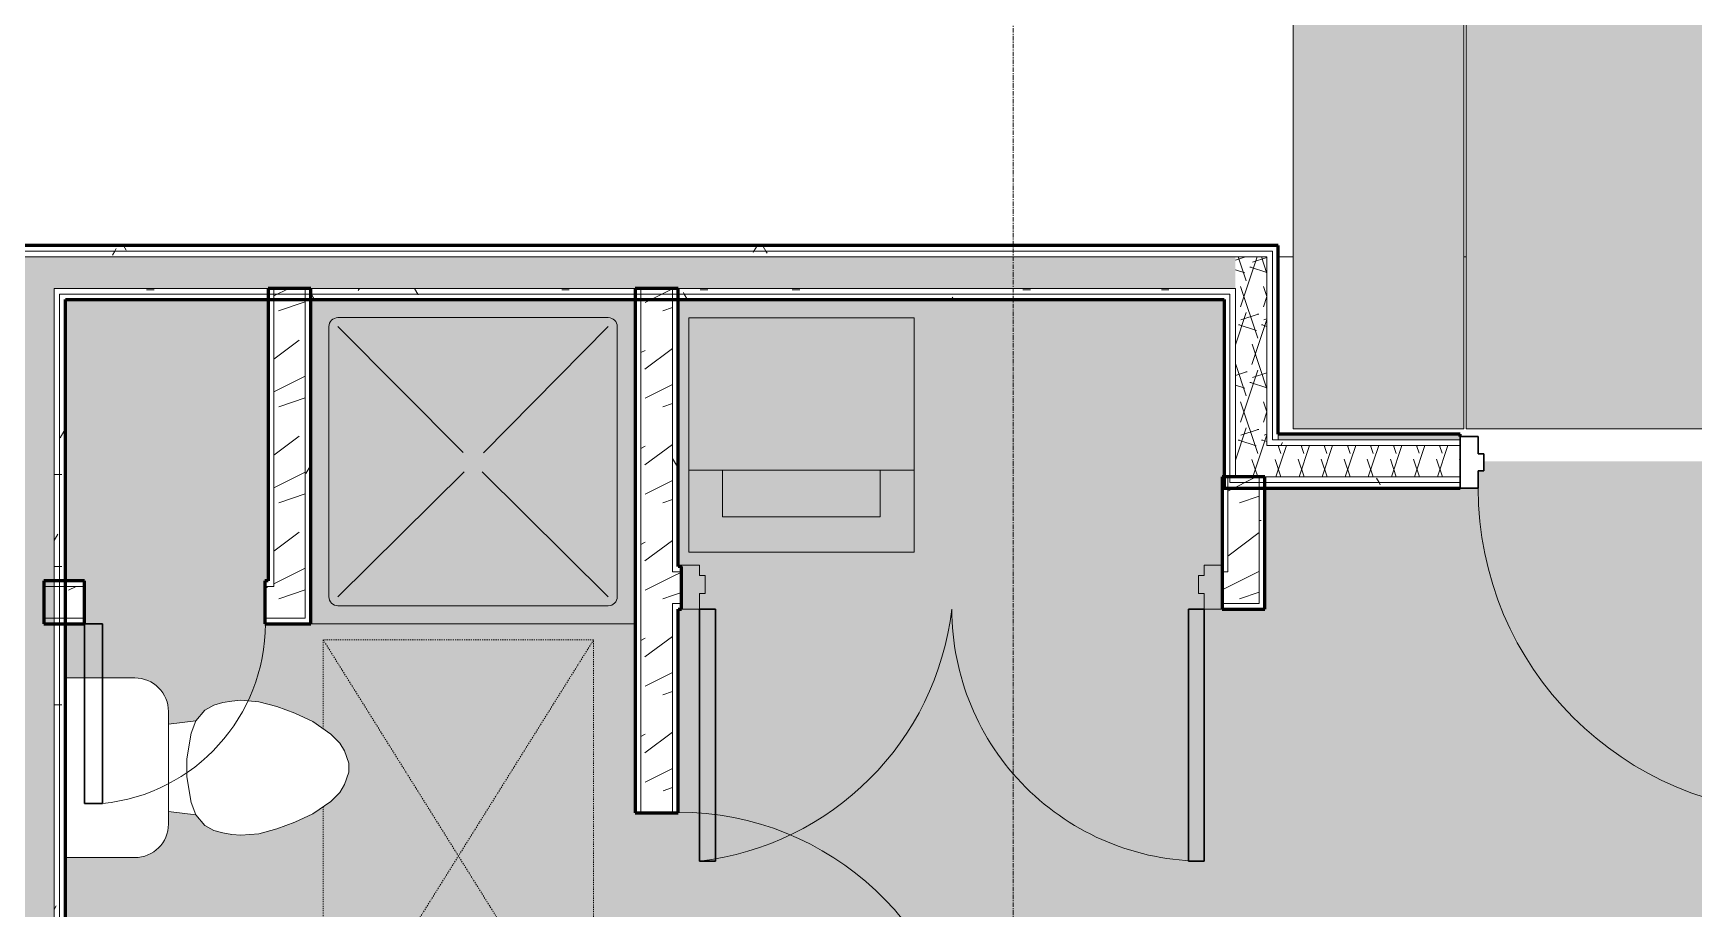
# Model space of a CAD drawing. Header units: inches. Extents: x -4105 to -1989, y 9836 to 11159.
# Drawn here: x -2936.1 to -2751.8, y 10308.5 to 10405.7 of the extents above; entities that cross this region are included whole.
import ezdxf

# ---------------------------------------------------------------- set-up
doc = ezdxf.new("R2010")
doc.units = ezdxf.units.IN
doc.header["$MEASUREMENT"] = 0
doc.linetypes.add('Dash', pattern=[0.25, 0.125, -0.125])
doc.linetypes.add('Grid Line 1_2_', pattern=[0.875, 0.5, -0.125, 0.125, -0.125])
for name, color, linetype, lineweight in [('0-1', 7, 'Continuous', 5), ('0-2', 7, 'Continuous', 9), ('A-AREA-PATT-4', 41, 'Continuous', 9), ('A-DOOR', 31, 'Continuous', 18), ('A-DOOR-1', 31, 'Continuous', 9), ('A-DOOR-2', 31, 'Continuous', 30), ('A-DOOR-FRAM', 31, 'Continuous', 30), ('A-FLOR', 192, 'Continuous', 18), ('A-FLOR-1', 250, 'Continuous', 18), ('A-FLOR-2', 192, 'Continuous', 5), ('A-GENM-HDLN', 13, 'Dash', 9), ('A-WALL', 113, 'Continuous', 18), ('A-WALL-2', 113, 'Continuous', 60), ('A-WALL-PATT-1', 111, 'Continuous', 9), ('I-WALL-1', 2, 'Continuous', 5), ('I-WALL-2', 2, 'Continuous', 60), ('P-SANR-FIXT', 6, 'Continuous', 9), ('S-GRID-1', 1, 'Grid Line 1_2_', 9)]:
    doc.layers.add(name, color=color, linetype=linetype, lineweight=lineweight)
pattern_1 = [(0, (0, -1194), (20.48, 5.12), [0.845, -14.515, 0.845, -14.515, -81.92]), (0, (0, -1194), (20.48, 5.12), [-30.72, 0.845, -29.875, 0.845, -14.515, -35.84]), (0, (0, -1194), (20.48, 5.12), [-76.8, 0.845, -9.395, 0.845, -24.755]), (120, (7.68, -1191.44), (-14.67405, 15.1762003), [0.845, -14.515, 0.845, -14.515, -81.92]), (120, (7.68, -1191.44), (-14.67405, 15.1762003), [-30.72, 0.845, -29.875, 0.845, -14.515, -35.84]), (120, (7.68, -1191.44), (-14.67405, 15.1762003), [-76.8, 0.845, -9.395, 0.845, -24.755]), (240, (10.24, -1181.2), (-5.80595, -20.2962003), [0.845, -14.515, 0.845, -14.515, -81.92]), (240, (10.24, -1181.2), (-5.80595, -20.2962003), [-30.72, 0.845, -29.875, 0.845, -14.515, -35.84]), (240, (10.24, -1181.2), (-5.80595, -20.2962003), [-76.8, 0.845, -9.395, 0.845, -24.755])]
pattern_2 = [(216.87, (4.265, -1183.338), (31.9871619, 21.32545714), [5.331, -47.981]), (206.565, (10.662, -1186.536), (-10.662476, -10.6620098), [11.921, -11.921]), (198.435, (10.662, -1191.868), (-21.32449365, -10.6625869), [6.744, -26.974])]
pattern_3 = [(161.57, (0.32, -1193.68), (-2.560496185, -0.000537386), [0, -18.214, 2.022, 0]), (18.43, (-0.32, -1193.68), (-2.560496185, 0.000537386), [0, -18.214, 2.022, 0]), (108.43, (0.32, -1193.68), (1.27922091, -6.400876726), [6.07, -14.166]), (71.57, (-0.32, -1193.68), (1.27922091, 6.400876726), [6.07, -14.166])]

# ---------------------------------------------------------------- blocks, each defined once
blk = doc.blocks.new('Single-Flush - 32_ x 84_-1372862-ENLARGED FLOOR PLAN - 2ND FLOOR PLAN - WEST')
at = {"layer": 'A-DOOR-1'}
blk.add_arc((16, 2.37), 32.07, 93.5759, 180, dxfattribs=at)
at = {"layer": 'A-DOOR-2'}
for p, q in [((14, 2.37), (14, 34.38)), ((16, 34.38), (14, 34.38)), ((16, 2.37), (16, 34.38)), ((16, 2.37), (14, 2.37))]:
    blk.add_line(p, q, dxfattribs=at)
blk = doc.blocks.new('Stacked Washer and Dryer - 26_x25_ - Private-1372850-ENLARGED FLOOR PLAN - 2ND FLOOR PLAN - WEST')
at = {"layer": 'P-SANR-FIXT'}
blk.add_hatch(color=256, dxfattribs=at).paths.add_polyline_path([(0, 12.5), (0, -12.5), (26, -12.5), (26, 12.5), (13.76, 12.5)], flags=0)
for p, q in [((0, 12.5), (26, 12.5)), ((0, 12.5), (0, -12.5)), ((16.91, -12.5), (16.91, 12.5)), ((26, 12.5), (26, -12.5)), ((22.09, 8.75), (16.91, 8.75)), ((22.09, -8.75), (22.09, 8.75)), ((16.91, -8.75), (22.09, -8.75)), ((26, -12.5), (0, -12.5))]:
    blk.add_line(p, q, dxfattribs=at)
blk = doc.blocks.new('Flush-Double-Door-Adj_swing-w_handle_2100 - 2_-4_ x 7_-0_-2083488-ENLARGED FLOOR PLAN - 2ND FLOOR PLAN - WEST')
at = {"layer": 'A-DOOR'}
for points in [[(-28, 30.375), (-28, 2.375), (-26.25, 2.375), (-26.25, 30.375)], [(26.25, 30.375), (26.25, 2.375), (28, 2.375), (28, 30.375)]]:
    blk.add_hatch(color=256, dxfattribs=at).paths.add_polyline_path(points, flags=0)
h = blk.add_hatch(color=256, dxfattribs=at)
h.paths.add_polyline_path([(-28, 2.375), (-30, 2.375), (-30, -2.5), (-28, -2.5), (-28, -1.375), (-27.375, -1.375), (-27.375, 0.625), (-28, 0.625)], flags=0)
h.paths.add_polyline_path([(30, 2.375), (28, 2.375), (28, 0.625), (27.375, 0.625), (27.375, -1.375), (28, -1.375), (28, -2.5), (30, -2.5), (30, 1.75)], flags=0)
at = {"layer": 'A-DOOR-1'}
for p, q in [((-28, 30.375), (-26.25, 30.375)), ((-28, 2.375), (-28, 30.375)), ((-26.25, 30.375), (-26.25, 2.375)), ((26.25, 30.375), (26.25, 2.375)), ((28, 30.375), (26.25, 30.375)), ((28, 2.375), (28, 30.375)), ((-28, 2.375), (-30, 2.375)), ((-30, 2.375), (-30, -2.5)), ((-26.25, 2.375), (-28, 2.375)), ((-28, 0.625), (-28, 2.375)), ((26.25, 2.375), (28, 2.375)), ((30, 2.375), (28, 2.375)), ((28, 2.375), (28, 0.625)), ((30, -2.5), (30, 2.375)), ((-27.375, 0.625), (-28, 0.625)), ((-27.375, -1.375), (-27.375, 0.625)), ((28, 0.625), (27.375, 0.625)), ((27.375, 0.625), (27.375, -1.375)), ((-28, -1.375), (-27.375, -1.375)), ((-28, -2.5), (-28, -1.375)), ((27.375, -1.375), (28, -1.375)), ((28, -1.375), (28, -2.5)), ((-30, -2.5), (-28, -2.5)), ((28, -2.5), (30, -2.5))]:
    blk.add_line(p, q, dxfattribs=at)
for centre, radius, start, end in [((-28, 2.375), 28, 360, 90), ((31.721, -1.346), 31.938, 96.69036, 173.30964)]:
    blk.add_arc(centre, radius, start, end, dxfattribs=at)
at = {"layer": 'A-DOOR-2'}
for p, q in [((-28, 30.375), (-28, 2.375)), ((-26.25, 30.375), (-28, 30.375)), ((-26.25, 2.375), (-26.25, 30.375)), ((28, 30.375), (26.25, 30.375)), ((26.25, 30.375), (26.25, 2.375)), ((28, 2.375), (28, 30.375)), ((-28, 2.375), (-26.25, 2.375)), ((26.25, 2.375), (28, 2.375))]:
    blk.add_line(p, q, dxfattribs=at)
blk = doc.blocks.new('Toilet-Domestic-3D - Toilet-Domestic-3D-V26-ENLARGED FLOOR PLAN - 2ND FLOOR PLAN - WEST')
at = {"layer": 'P-SANR-FIXT'}
for p, q in [((-9.98, 11.75), (-9.98, 19.48)), ((9.98, 19.48), (9.98, 11.75)), ((6.25, 8.02), (-6.25, 8.02)), ((-4.86, 8.02), (-5.21, 5)), ((4.86, 8.02), (5.21, 5)), ((-1, 6), (-3.84, 5.5)), ((1, 6), (-1, 6)), ((3.84, 5.5), (1, 6)), ((-6.4, 4), (-6.97, 3)), ((-5.21, 5), (-6.4, 4)), ((-3.84, 5.5), (-5.21, 5)), ((5.21, 5), (3.84, 5.5)), ((6.4, 4), (5.21, 5)), ((6.97, 3), (6.4, 4)), ((-7.24, 2), (-7.41, 1)), ((-6.97, 3), (-7.24, 2)), ((7.24, 2), (6.97, 3)), ((7.41, 1), (7.24, 2)), ((-7.41, 1), (-7.5, 0)), ((7.5, 0), (7.41, 1)), ((-7.5, 0), (-7.33, -1.99)), ((7.33, -1.99), (7.5, 0)), ((-7.33, -1.99), (-6.79, -4)), ((6.79, -4), (7.33, -1.99)), ((-6.79, -4), (-6.06, -6)), ((6.06, -6), (6.79, -4)), ((-6.06, -6), (-5.13, -8)), ((5.13, -8), (6.06, -6)), ((-5.13, -8), (-3.74, -10)), ((3.74, -10), (5.13, -8)), ((-3.74, -10), (-2.74, -11)), ((-2.74, -11), (-1.87, -11.5)), ((1.87, -11.5), (2.74, -11)), ((2.74, -11), (3.74, -10)), ((-1.87, -11.5), (-0.5, -12)), ((-0.5, -12), (0.5, -12)), ((0.5, -12), (1.87, -11.5))]:
    blk.add_line(p, q, dxfattribs=at)
for centre, start, end in [((-6.25, 11.75), 180, 270), ((6.25, 11.75), 270, 360)]:
    blk.add_arc(centre, 3.73, start, end, dxfattribs=at)
blk = doc.blocks.new('Shower Base-3D - 36_ x 36_-1585791-ENLARGED FLOOR PLAN - 2ND FLOOR PLAN - WEST')
at = {"layer": 'P-SANR-FIXT'}
for p, q in [((-18, -18), (-18, 18)), ((-16, 15), (-16, -15)), ((15, 16), (-15, 16)), ((-1.13, 0.98), (-15, 15)), ((1.01, 1.11), (15, 15)), ((16, -15), (16, 15)), ((-1.12, -1), (-15, -15)), ((0.97, -1.14), (15, -15)), ((-15, -16), (15, -16))]:
    blk.add_line(p, q, dxfattribs=at)
for centre, start, end in [((-15, 15), 90, 180), ((15, 15), 360, 90), ((-15, -15), 180, 270), ((15, -15), 270, 0)]:
    blk.add_arc(centre, 1, start, end, dxfattribs=at)
blk = doc.blocks.new('Single-Flush - CLOSET-1720159-ENLARGED FLOOR PLAN - 2ND FLOOR PLAN - WEST')
at = {"layer": 'A-DOOR-1'}
blk.add_arc((10, 2.37), 20.07, 95.7201, 180, dxfattribs=at)
at = {"layer": 'A-DOOR-2'}
for p, q in [((8, 2.37), (8, 22.34)), ((10, 22.34), (8, 22.34)), ((10, 2.37), (10, 22.34)), ((10, 2.37), (8, 2.37))]:
    blk.add_line(p, q, dxfattribs=at)
blk = doc.blocks.new('ADA Clearances - 30_x48_-V30-ENLARGED FLOOR PLAN - 2ND FLOOR PLAN - WEST')
at = {"layer": 'A-GENM-HDLN'}
for p, q in [((15, -24), (-15, 24)), ((-15, -24), (15, 24)), ((15, 24), (-15, 24)), ((-15, 24), (-15, 14.12)), ((15, -24), (15, 24)), ((-15, 5.48), (-15, -24)), ((-15, -24), (15, -24))]:
    blk.add_line(p, q, dxfattribs=at)
blk = doc.blocks.new('CTR - 1st Phase - Unit Layouts_rvt-1-ENLARGED FLOOR PLAN - 2ND FLOOR PLAN - WEST')
at = {"layer": 'A-WALL-PATT-1'}
h = blk.add_hatch(dxfattribs=at)
h.set_pattern_fill('FP_2', color=256, style=0, pattern_type=2)
h.set_pattern_definition(pattern_2)
h.paths.add_polyline_path([(-2905.89, 10340.76), (-2905.89, 10377.39), (-2909.39, 10377.39), (-2909.39, 10340.76), (-2908.84, 10340.76)], flags=0)
h = blk.add_hatch(dxfattribs=at)
h.set_pattern_fill('FP_2', color=256, style=0, pattern_type=2)
h.set_pattern_definition(pattern_2)
h.paths.add_polyline_path([(-2868.64, 10214.86), (-2865.14, 10214.86), (-2865.14, 10287.14), (-2868.64, 10287.14), (-2868.64, 10236.81)], flags=0)
h.paths.add_polyline_path([(-2868.64, 10319.14), (-2865.14, 10319.14), (-2865.14, 10377.39), (-2868.64, 10377.39), (-2868.64, 10348.1)], flags=0)
h = blk.add_hatch(dxfattribs=at)
h.set_pattern_fill('FP_1', color=256, style=0, pattern_type=2)
h.set_pattern_definition(pattern_1)
h.paths.add_polyline_path([(-2905.26, 10340.14), (-2905.28, 10376.14), (-2905.89, 10376.14), (-2905.89, 10340.14)], flags=0)
h = blk.add_hatch(dxfattribs=at)
h.set_pattern_fill('FP_1', color=256, style=0, pattern_type=2)
h.set_pattern_definition(pattern_1)
h.paths.add_polyline_path([(-2869.26, 10214.24), (-2868.64, 10214.24), (-2868.64, 10243.61), (-2869.26, 10243.61), (-2869.26, 10214.86)], flags=0)
h.paths.add_polyline_path([(-2869.26, 10247.11), (-2868.64, 10247.11), (-2868.64, 10287.14), (-2869.26, 10287.14), (-2869.26, 10247.74)], flags=0)
h.paths.add_polyline_path([(-2868.64, 10319.14), (-2868.64, 10376.14), (-2869.26, 10376.14), (-2869.26, 10319.14)], flags=0)
h = blk.add_hatch(dxfattribs=at)
h.set_pattern_fill('FP_1', color=256, style=0, pattern_type=2)
h.set_pattern_definition(pattern_1)
h.paths.add_polyline_path([(-2865.14, 10218.36), (-2864.51, 10218.36), (-2864.51, 10243.61), (-2865.14, 10243.61), (-2865.14, 10236.81)], flags=0)
h.paths.add_polyline_path([(-2865.14, 10247.11), (-2864.51, 10247.11), (-2864.51, 10272.36), (-2865.14, 10272.36), (-2865.14, 10247.74)], flags=0)
h.paths.add_polyline_path([(-2865.14, 10275.86), (-2864.51, 10275.86), (-2864.51, 10287.14), (-2865.14, 10287.14)], flags=0)
h.paths.add_polyline_path([(-2865.14, 10319.14), (-2864.51, 10319.14), (-2864.51, 10342.39), (-2865.14, 10342.39)], flags=0)
h.paths.add_polyline_path([(-2864.51, 10345.89), (-2864.51, 10376.14), (-2865.14, 10376.14), (-2865.14, 10345.89), (-2864.61, 10345.89)], flags=0)
h = blk.add_hatch(dxfattribs=at)
h.set_pattern_fill('FP_2', color=256, style=0, pattern_type=2)
h.set_pattern_definition(pattern_2)
h.paths.add_polyline_path([(-2800, 10345.89), (-2800, 10356.44), (-2803.5, 10356.44), (-2803.5, 10345.89), (-2800.04, 10345.89)], flags=0)
h = blk.add_hatch(dxfattribs=at)
h.set_pattern_fill('FP_1', color=256, style=0, pattern_type=2)
h.set_pattern_definition(pattern_1)
h.paths.add_polyline_path([(-2799.37, 10342.39), (-2799.37, 10356.44), (-2800, 10356.44), (-2800, 10342.39)], flags=0)
h = blk.add_hatch(dxfattribs=at)
h.set_pattern_fill('FP_2', color=256, style=0, pattern_type=2)
h.set_pattern_definition(pattern_2)
h.paths.add_polyline_path([(-2803.5, 10342.39), (-2800, 10342.39), (-2800, 10345.89), (-2804.12, 10345.89), (-2804.12, 10342.39)], flags=0)
h.paths.add_polyline_path([(-2864.12, 10342.39), (-2864.12, 10345.89), (-2865.14, 10345.89), (-2865.14, 10342.39), (-2864.5, 10342.39)], flags=0)
h = blk.add_hatch(dxfattribs=at)
h.set_pattern_fill('FP_1', color=256, style=0, pattern_type=2)
h.set_pattern_definition(pattern_1)
h.paths.add_polyline_path([(-2803.5, 10345.89), (-2803.5, 10346.51), (-2804.12, 10346.51), (-2804.12, 10345.89)], flags=0)
h.paths.add_polyline_path([(-2864.12, 10345.89), (-2864.12, 10346.51), (-2864.51, 10346.51), (-2864.51, 10345.89)], flags=0)
h = blk.add_hatch(dxfattribs=at)
h.set_pattern_fill('FP_2', color=256, style=0, pattern_type=2)
h.set_pattern_definition(pattern_2)
h.paths.add_polyline_path([(-2909.39, 10340.76), (-2909.39, 10344.26), (-2910.39, 10344.26), (-2910.39, 10340.76), (-2910.01, 10340.76)], flags=0)
h.paths.add_polyline_path([(-2930.39, 10340.76), (-2930.39, 10344.26), (-2932.52, 10344.26), (-2932.52, 10340.76)], flags=0)
at = {"layer": 'A-WALL'}
for p, q in [((-2909.39, 10344.26), (-2909.39, 10377.39)), ((-2905.89, 10340.76), (-2905.89, 10377.39)), ((-2868.64, 10319.14), (-2868.64, 10377.39)), ((-2865.14, 10345.89), (-2865.14, 10377.39)), ((-2803.5, 10346.51), (-2803.5, 10356.44)), ((-2800, 10346.51), (-2800, 10356.44)), ((-2864.51, 10345.89), (-2865.14, 10345.89)), ((-2864.12, 10345.89), (-2864.51, 10345.89)), ((-2803.5, 10345.89), (-2804.12, 10345.89)), ((-2803.5, 10346.51), (-2803.5, 10345.89)), ((-2800, 10346.51), (-2800, 10345.89)), ((-2800, 10345.89), (-2800, 10342.39)), ((-2930.39, 10344.26), (-2934.9, 10344.26)), ((-2910.01, 10344.26), (-2910.39, 10344.26)), ((-2909.39, 10344.26), (-2910.01, 10344.26)), ((-2865.14, 10319.14), (-2865.14, 10342.39)), ((-2864.51, 10342.39), (-2865.14, 10342.39)), ((-2864.12, 10342.39), (-2864.51, 10342.39)), ((-2800, 10342.39), (-2804.12, 10342.39)), ((-2930.39, 10340.76), (-2934.9, 10340.76)), ((-2910.01, 10340.76), (-2910.39, 10340.76)), ((-2909.39, 10340.76), (-2910.01, 10340.76)), ((-2905.89, 10340.76), (-2909.39, 10340.76))]:
    blk.add_line(p, q, dxfattribs=at)
at = {"layer": 'A-WALL-2'}
for p, q in [((-2910.01, 10377.39), (-2910.01, 10344.89)), ((-2905.26, 10377.39), (-2910.01, 10377.39)), ((-2905.26, 10340.14), (-2905.26, 10377.39)), ((-2869.26, 10377.39), (-2869.26, 10319.14)), ((-2864.51, 10377.39), (-2869.26, 10377.39)), ((-2864.51, 10346.51), (-2864.51, 10377.39)), ((-2804.12, 10356.44), (-2804.12, 10346.51)), ((-2799.37, 10356.44), (-2804.12, 10356.44)), ((-2799.37, 10346.51), (-2799.37, 10356.44)), ((-2864.12, 10346.51), (-2864.51, 10346.51)), ((-2864.12, 10341.76), (-2864.12, 10346.51)), ((-2804.12, 10346.51), (-2804.12, 10341.76)), ((-2799.37, 10342.39), (-2799.37, 10346.51)), ((-2930.39, 10344.89), (-2934.9, 10344.89)), ((-2934.9, 10344.89), (-2934.9, 10340.14)), ((-2930.39, 10340.14), (-2930.39, 10344.89)), ((-2910.01, 10344.89), (-2910.39, 10344.89)), ((-2910.39, 10344.89), (-2910.39, 10340.14)), ((-2799.37, 10341.76), (-2799.37, 10342.39)), ((-2864.51, 10319.14), (-2864.51, 10341.76)), ((-2864.51, 10341.76), (-2864.12, 10341.76)), ((-2804.12, 10341.76), (-2799.37, 10341.76)), ((-2934.9, 10340.14), (-2930.39, 10340.14)), ((-2910.39, 10340.14), (-2910.01, 10340.14)), ((-2910.01, 10340.14), (-2905.89, 10340.14)), ((-2905.89, 10340.14), (-2905.26, 10340.14)), ((-2869.26, 10319.14), (-2864.51, 10319.14))]:
    blk.add_line(p, q, dxfattribs=at)
at = {"layer": '0-2'}
for name, p, rotation in [('Shower Base-3D - 36_ x 36_-1585791-ENLARGED FLOOR PLAN - 2ND FLOOR PLAN - WEST', (-2887.26, 10358.14), 89.99999999995828), ('Stacked Washer and Dryer - 26_x25_ - Private-1372850-ENLARGED FLOOR PLAN - 2ND FLOOR PLAN - WEST', (-2850.82, 10374.1), 269.9999999999529), ('Flush-Double-Door-Adj_swing-w_handle_2100 - 2_-4_ x 7_-0_-2083488-ENLARGED FLOOR PLAN - 2ND FLOOR PLAN - WEST', (-2834.12, 10344.14), 180), ('Single-Flush - CLOSET-1720159-ENLARGED FLOOR PLAN - 2ND FLOOR PLAN - WEST', (-2920.39, 10342.51), 180), ('Toilet-Domestic-3D - Toilet-Domestic-3D-V26-ENLARGED FLOOR PLAN - 2ND FLOOR PLAN - WEST', (-2913.05, 10324.14), 89.99999999995968), ('Single-Flush - 32_ x 84_-1372862-ENLARGED FLOOR PLAN - 2ND FLOOR PLAN - WEST', (-2866.89, 10303.14), 269.9999999999873)]:
    blk.add_blockref(name, p, dxfattribs=dict(at, rotation=rotation))
blk.add_blockref('ADA Clearances - 30_x48_-V30-ENLARGED FLOOR PLAN - 2ND FLOOR PLAN - WEST', (-2888.89, 10314.34), dxfattribs=at)
blk = doc.blocks.new('CTR - 1st Phase - Shell_rvt-1-ENLARGED FLOOR PLAN - 2ND FLOOR PLAN - WEST')
at = {"layer": 'A-FLOR-1'}
for p, q in [((-2796.23, 10380.89), (-2797.9, 10380.89)), ((-2797.9, 10380.89), (-2796.23, 10380.89)), ((-2777.03, 10380.89), (-2777.28, 10380.89)), ((-2777.28, 10380.89), (-2777.03, 10380.89))]:
    blk.add_line(p, q, dxfattribs=at)
at = {"layer": 'S-GRID-1'}
blk.add_line((-2827.32, 9836.18), (-2827.32, 11126.32), dxfattribs=at)
blk = doc.blocks.new('HOLLOW METAL - UNIT DOOR-2058840-ENLARGED FLOOR PLAN - 2ND FLOOR PLAN - WEST')
at = {"layer": 'A-DOOR-1'}
blk.add_arc((18, -3.25), 36, 180, 270, dxfattribs=at)
at = {"layer": 'A-DOOR-2'}
for p, q in [((16.25, -3.25), (18, -3.25)), ((16.25, -39.25), (16.25, -3.25)), ((18, -3.25), (18, -39.25)), ((18, -39.25), (16.25, -39.25))]:
    blk.add_line(p, q, dxfattribs=at)
at = {"layer": 'A-DOOR-FRAM'}
for p, q in [((-20, 2.5), (-18, 2.5)), ((-20, -3.25), (-20, 2.5)), ((-18, 2.5), (-18, 0.5625)), ((18, 2.5), (20, 2.5)), ((18, 0.5625), (18, 2.5)), ((20, 2.5), (20, -3.25)), ((-18, 0.5625), (-17.375, 0.5625)), ((-17.375, 0.5625), (-17.375, -1.3125)), ((17.375, 0.5625), (18, 0.5625)), ((17.375, -1.3125), (17.375, 0.5625)), ((-18, -1.3125), (-18, -3.25)), ((-17.375, -1.3125), (-18, -1.3125)), ((18, -1.3125), (17.375, -1.3125)), ((18, -3.25), (18, -1.3125)), ((-18, -3.25), (-20, -3.25)), ((20, -3.25), (18, -3.25))]:
    blk.add_line(p, q, dxfattribs=at)

msp = doc.modelspace()

# ---------------------------------------------------------------- block references
at = {"layer": '0-1'}
msp.add_blockref('CTR - 1st Phase - Unit Layouts_rvt-1-ENLARGED FLOOR PLAN - 2ND FLOOR PLAN - WEST', (0, 0), dxfattribs=at)

# ---------------------------------------------------------------- next in the draw order: hatches: boundary and pattern name
at = {"layer": 'A-AREA-PATT-4'}
h = msp.add_hatch(color=256, dxfattribs=at)
h.paths.add_polyline_path([(-2862.12, 10341.76), (-2860.37, 10341.76), (-2860.37, 10313.76), (-2862.12, 10313.76)], flags=0)
h.paths.add_polyline_path([(-2930.52, 9989.06), (-2870.64, 9989.06), (-2870.64, 10021.34), (-2863.87, 10021.34), (-2863.87, 10016.59), (-2865.89, 10016.59), (-2865.89, 9989.06), (-2832.49, 9989.06), (-2832.49, 10016.59), (-2833.87, 10016.59), (-2833.87, 10021.34), (-2826.44, 10021.34), (-2826.44, 10016.59), (-2827.74, 10016.59), (-2827.74, 9989.06), (-2805.87, 9989.06), (-2805.87, 10016.59), (-2806.44, 10016.59), (-2806.44, 10021.34), (-2805.87, 10021.34), (-2805.87, 10175.24), (-2801.12, 10175.24), (-2801.12, 9989.06), (-2646.55, 9989.06), (-2646.55, 10021.59), (-2641.6, 10021.59), (-2640.7, 10022.31), (-2640.7, 10061.08), (-2656.82, 10061.08), (-2656.82, 10061.74), (-2656.85, 10061.76), (-2656.85, 10062.23), (-2656.82, 10062.23), (-2656.82, 10077.42), (-2656.86, 10077.42), (-2656.86, 10078.41), (-2656.82, 10078.41), (-2656.82, 10079.08), (-2652.82, 10079.08), (-2652.82, 10115.08), (-2656.82, 10115.08), (-2656.82, 10115.74), (-2656.86, 10115.74), (-2656.86, 10116.73), (-2656.82, 10116.73), (-2656.82, 10131.93), (-2656.85, 10131.93), (-2656.85, 10132.42), (-2656.82, 10132.42), (-2656.82, 10133.08), (-2640.7, 10133.08), (-2640.7, 10246.51), (-2666.01, 10246.51), (-2666.01, 10239.44), (-2682.51, 10239.44), (-2682.51, 10246.51), (-2696.13, 10246.51), (-2696.13, 10239.44), (-2712.63, 10239.44), (-2712.63, 10246.51), (-2725.25, 10246.51), (-2725.25, 10239.44), (-2741.75, 10239.44), (-2741.75, 10246.51), (-2749.3, 10246.51), (-2749.3, 10282.51), (-2746.7, 10282.51), (-2746.69, 10283.99), (-2746.64, 10284.08), (-2746.5, 10284.14), (-2745.61, 10284.14), (-2745.61, 10284.39), (-2741.87, 10284.39), (-2741.87, 10284.64), (-2739.91, 10284.64), (-2739.91, 10284.39), (-2730.55, 10284.39), (-2730.55, 10284.64), (-2729.96, 10284.64), (-2729.96, 10284.39), (-2729.37, 10284.39), (-2729.37, 10284.64), (-2728.78, 10284.64), (-2728.78, 10284.39), (-2728.19, 10284.39), (-2728.19, 10284.64), (-2727.6, 10284.64), (-2727.6, 10284.39), (-2727.01, 10284.39), (-2727.01, 10284.64), (-2726.41, 10284.64), (-2726.41, 10284.39), (-2723.79, 10284.39), (-2723.77, 10284.14), (-2722.84, 10284.12), (-2722.76, 10284.08), (-2722.7, 10283.94), (-2722.7, 10282.51), (-2664.7, 10282.51), (-2664.7, 10313.61), (-2665.07, 10313.61), (-2665.07, 10337.61), (-2664.7, 10337.61), (-2664.7, 10352.14), (-2694.95, 10352.14), (-2694.95, 10344.14), (-2730.7, 10344.14), (-2730.7, 10355.19), (-2739.7, 10355.19), (-2739.7, 10357.13), (-2740.32, 10357.13), (-2740.32, 10358.19), (-2775.07, 10358.19), (-2775.07, 10357.13), (-2775.7, 10357.13), (-2775.7, 10355.19), (-2799.37, 10355.18), (-2799.37, 10341.76), (-2806.12, 10341.76), (-2806.12, 10343.51), (-2806.75, 10343.51), (-2806.75, 10345.51), (-2806.12, 10345.51), (-2806.12, 10346.64), (-2804.12, 10346.64), (-2804.12, 10356.44), (-2803.9, 10356.44), (-2803.9, 10376.14), (-2864.51, 10376.14), (-2864.51, 10346.51), (-2864.12, 10346.51), (-2864.12, 10346.64), (-2862.12, 10346.64), (-2862.12, 10345.51), (-2861.5, 10345.51), (-2861.5, 10343.51), (-2862.12, 10343.51), (-2862.12, 10341.76), (-2864.51, 10341.76), (-2864.51, 10319.14), (-2869.26, 10319.14), (-2869.26, 10376.14), (-2905.26, 10376.14), (-2905.26, 10340.14), (-2910.39, 10340.14), (-2910.39, 10344.89), (-2910.01, 10344.89), (-2910.01, 10376.14), (-2932.52, 10376.14), (-2932.52, 10344.89), (-2930.39, 10344.89), (-2930.39, 10340.14), (-2932.52, 10340.14), (-2932.52, 10334.12), (-2924.8, 10334.12), (-2923.83, 10333.99), (-2922.93, 10333.62), (-2922.16, 10333.02), (-2921.57, 10332.25), (-2921.2, 10331.35), (-2921.07, 10330.31), (-2921.07, 10329), (-2918.05, 10329.35), (-2917.01, 10330.56), (-2916.05, 10331.11), (-2915.05, 10331.38), (-2914.04, 10331.55), (-2913.05, 10331.64), (-2911.06, 10331.47), (-2908.84, 10330.85), (-2907.05, 10330.2), (-2905.05, 10329.27), (-2903.05, 10327.88), (-2902.05, 10326.88), (-2901.55, 10326.01), (-2901.05, 10324.64), (-2901.05, 10323.64), (-2901.55, 10322.27), (-2902.05, 10321.4), (-2903.05, 10320.4), (-2905.05, 10319.01), (-2907.05, 10318.08), (-2909.05, 10317.35), (-2911.06, 10316.81), (-2913.05, 10316.64), (-2914.04, 10316.73), (-2915.05, 10316.9), (-2916.05, 10317.17), (-2917.05, 10317.74), (-2918.05, 10318.93), (-2921.07, 10319.28), (-2921.07, 10317.89), (-2921.2, 10316.92), (-2921.57, 10316.03), (-2922.16, 10315.25), (-2922.93, 10314.66), (-2923.83, 10314.29), (-2924.8, 10314.16), (-2932.52, 10314.16), (-2932.52, 10306.14), (-2908.52, 10306.14), (-2908.52, 10247.74), (-2904.77, 10247.74), (-2904.77, 10242.99), (-2932.52, 10242.99), (-2932.52, 9989.06)], flags=0)
h.paths.add_polyline_path([(-2863.12, 9990.34), (-2863.12, 10015.59), (-2853.62, 10015.59), (-2853.62, 10016.09), (-2853.12, 10016.09), (-2853.12, 10015.59), (-2836.87, 10015.59), (-2836.86, 10016.09), (-2836.12, 10016.09), (-2836.12, 10015.59), (-2835.12, 10015.59), (-2835.12, 9990.34), (-2862.12, 9990.34)], flags=0)
h.paths.add_polyline_path([(-2700.32, 10013.59), (-2701.77, 10013.59), (-2701.77, 10048.59), (-2695.77, 10048.59), (-2695.77, 10049.59), (-2659.77, 10049.59), (-2659.77, 10048.59), (-2653.77, 10048.59), (-2653.77, 10013.59), (-2664.57, 10013.59)], flags=0)
h.paths.add_polyline_path([(-2920.57, 10026.11), (-2930.59, 10026.11), (-2930.59, 10044.11), (-2912.59, 10044.11), (-2912.59, 10026.11)], flags=0)
h.paths.add_polyline_path([(-2863.87, 10048.11), (-2931.09, 10048.11), (-2931.09, 10126.11), (-2851.09, 10126.11), (-2851.09, 10048.11), (-2863.87, 10048.11)], flags=0)
h.paths.add_polyline_path([(-2706.1, 10058.59), (-2741.1, 10058.59), (-2741.1, 10142.59), (-2706.1, 10142.59), (-2706.1, 10136.59), (-2705.1, 10136.59), (-2705.1, 10064.59), (-2706.1, 10064.59)], flags=0)
h.paths.add_polyline_path([(-2930.59, 10128.05), (-2930.59, 10146.05), (-2912.59, 10146.05), (-2912.59, 10128.05)], flags=0)
h.paths.add_polyline_path([(-2695.77, 10151.59), (-2695.77, 10152.59), (-2701.77, 10152.59), (-2701.77, 10187.59), (-2653.77, 10187.59), (-2653.77, 10152.59), (-2659.77, 10152.59), (-2659.77, 10151.59), (-2675.63, 10151.59)], flags=0)
h.paths.add_polyline_path([(-2805.87, 10211.24), (-2805.87, 10214.24), (-2812.64, 10214.24), (-2812.64, 10213.49), (-2815.14, 10213.49), (-2815.14, 10214.24), (-2815.39, 10214.24), (-2815.39, 10216.24), (-2837.39, 10216.24), (-2837.39, 10217.61), (-2857.39, 10217.61), (-2857.39, 10214.24), (-2857.64, 10214.24), (-2857.64, 10213.49), (-2860.14, 10213.49), (-2860.14, 10214.24), (-2869.26, 10214.24), (-2869.26, 10242.99), (-2870.77, 10242.99), (-2870.77, 10247.74), (-2869.26, 10247.74), (-2869.26, 10287.14), (-2864.51, 10287.14), (-2864.51, 10276.49), (-2860.14, 10276.49), (-2860.14, 10277.24), (-2857.64, 10277.24), (-2857.64, 10276.49), (-2857.39, 10276.49), (-2857.39, 10273.11), (-2837.39, 10273.11), (-2837.39, 10274.49), (-2815.39, 10274.49), (-2815.39, 10276.49), (-2815.14, 10276.49), (-2815.14, 10277.24), (-2812.64, 10277.24), (-2812.64, 10276.49), (-2801.12, 10276.49), (-2801.12, 10211.24), (-2805.25, 10211.24)], flags=0)
h.paths.add_polyline_path([(-2835.39, 10217.61), (-2815.39, 10217.61), (-2815.39, 10218.99), (-2815.14, 10218.99), (-2815.14, 10219.74), (-2812.64, 10219.74), (-2812.64, 10218.99), (-2805.87, 10218.99), (-2805.87, 10242.99), (-2864.51, 10242.99), (-2864.51, 10218.99), (-2860.14, 10218.99), (-2860.14, 10219.74), (-2857.64, 10219.74), (-2857.64, 10218.99), (-2835.39, 10218.99)], flags=0)
h.paths.add_polyline_path([(-2835.39, 10247.74), (-2805.87, 10247.74), (-2805.87, 10271.74), (-2812.64, 10271.74), (-2812.64, 10270.99), (-2815.14, 10270.99), (-2815.14, 10271.74), (-2815.39, 10271.74), (-2815.39, 10273.11), (-2835.39, 10273.11), (-2835.39, 10271.74), (-2857.64, 10271.74), (-2857.64, 10270.99), (-2860.14, 10270.99), (-2860.14, 10271.74), (-2864.51, 10271.74), (-2864.51, 10247.74), (-2837.39, 10247.74)], flags=0)
h.paths.add_polyline_path([(-2806.12, 10313.76), (-2807.87, 10313.76), (-2807.87, 10341.76), (-2806.12, 10341.76), (-2806.12, 10341.46)], flags=0)
h.paths.add_polyline_path([(-2739.7, 10319.19), (-2741.45, 10319.19), (-2741.45, 10355.19), (-2739.7, 10355.19), (-2739.7, 10344.14)], flags=0)
h.paths.add_polyline_path([(-2860.37, 10348.1), (-2863.32, 10348.1), (-2863.32, 10374.1), (-2838.32, 10374.1), (-2838.32, 10348.1), (-2847.77, 10348.1)], flags=0)
h.paths.add_polyline_path([(-2699.95, 10374.14), (-2694.95, 10374.14), (-2694.95, 10376.14), (-2730.7, 10376.14), (-2730.7, 10374.14), (-2699.97, 10374.14)], flags=0)
at = {"layer": 'A-FLOR-2'}
h = msp.add_hatch(color=256, dxfattribs=at)
h.paths.add_polyline_path([(-2738.88, 10361.78), (-2738.88, 10425.39), (-2777.03, 10425.39), (-2777.03, 10361.78), (-2740.9, 10361.78)], flags=0)
h.paths.add_polyline_path([(-2796.23, 10361.78), (-2777.28, 10361.78), (-2777.28, 10425.39), (-2796.23, 10425.39), (-2796.23, 10368.06)], flags=0)
h.paths.add_polyline_path([(-2736.7, 10382.14), (-2736.7, 10382.39), (-2719.68, 10382.39), (-2719.68, 10425.39), (-2738.63, 10425.39), (-2738.63, 10382.14)], flags=0)
at = {"layer": 'A-WALL-PATT-1'}
h = msp.add_hatch(dxfattribs=at)
h.set_pattern_fill('FP_1', color=256, style=0, pattern_type=2)
h.set_pattern_definition(pattern_1)
h.paths.add_polyline_path([(-3071.67, 10381.51), (-2798.52, 10381.51), (-2798.52, 10382.14), (-3072.3, 10382.14), (-3072.3, 10381.51), (-3071.81, 10381.51)], flags=0)
h = msp.add_hatch(dxfattribs=at)
h.set_pattern_fill('FP_1', color=256, style=0, pattern_type=2)
h.set_pattern_definition(pattern_1)
h.paths.add_polyline_path([(-2803.9, 10380.89), (-2799.15, 10380.89), (-2799.15, 10381.51), (-3071.67, 10381.51), (-3071.67, 10380.89), (-2817.24, 10380.89)], flags=0)
h = msp.add_hatch(dxfattribs=at)
h.set_pattern_fill('FP_4', color=256, style=0, pattern_type=2)
h.set_pattern_definition(pattern_3)
h.paths.add_polyline_path([(-2803.27, 10377.39), (-2802.65, 10377.4), (-2802.65, 10380.89), (-3068.17, 10380.87), (-3068.17, 10377.39), (-2803.9, 10377.39)], flags=0)
h = msp.add_hatch(dxfattribs=at)
h.set_pattern_fill('FP_4', color=256, style=0, pattern_type=2)
h.set_pattern_definition(pattern_3)
h.paths.add_polyline_path([(-2799.15, 10356.44), (-2799.15, 10380.89), (-2802.65, 10380.89), (-2802.65, 10356.44), (-2800, 10356.44)], flags=0)
h = msp.add_hatch(dxfattribs=at)
h.set_pattern_fill('FP_1', color=256, style=0, pattern_type=2)
h.set_pattern_definition(pattern_1)
h.paths.add_polyline_path([(-2932.52, 10376.76), (-2909.39, 10376.76), (-2909.39, 10377.39), (-2933.77, 10377.39), (-2933.77, 10376.76), (-2933.15, 10376.76)], flags=0)
h.paths.add_polyline_path([(-3066.92, 10376.76), (-2937.27, 10376.76), (-2937.27, 10377.39), (-3067.55, 10377.39), (-3067.55, 10376.76)], flags=0)
h.paths.add_polyline_path([(-2817.24, 10376.76), (-2803.27, 10376.77), (-2803.27, 10377.39), (-2865.14, 10377.39), (-2865.14, 10376.76), (-2838.32, 10376.76)], flags=0)
h.paths.add_polyline_path([(-2868.64, 10376.76), (-2868.64, 10377.39), (-2905.89, 10377.39), (-2905.89, 10376.76)], flags=0)
h = msp.add_hatch(dxfattribs=at)
h.set_pattern_fill('FP_4', color=256, style=0, pattern_type=2)
h.set_pattern_definition(pattern_3)
h.paths.add_polyline_path([(-2937.27, 9988.81), (-2933.77, 9988.81), (-2933.77, 10377.39), (-2937.27, 10377.39), (-2937.27, 10011.81)], flags=0)
h = msp.add_hatch(dxfattribs=at)
h.set_pattern_fill('FP_1', color=256, style=0, pattern_type=2)
h.set_pattern_definition(pattern_1)
h.paths.add_polyline_path([(-2932.52, 10376.14), (-2909.39, 10376.14), (-2909.39, 10376.76), (-2933.15, 10376.76), (-2933.15, 10376.14)], flags=0)
h.paths.add_polyline_path([(-2938.52, 10376.14), (-2937.9, 10376.14), (-2937.9, 10376.76), (-3066.92, 10376.76), (-3066.92, 10376.14), (-2939.37, 10376.14)], flags=0)
h.paths.add_polyline_path([(-2838.32, 10376.14), (-2803.9, 10376.14), (-2803.9, 10376.76), (-2865.14, 10376.76), (-2865.14, 10376.14), (-2847.77, 10376.14)], flags=0)
h.paths.add_polyline_path([(-2868.64, 10376.14), (-2868.64, 10376.76), (-2905.89, 10376.76), (-2905.89, 10376.14)], flags=0)
h = msp.add_hatch(dxfattribs=at)
h.set_pattern_fill('FP_1', color=256, style=0, pattern_type=2)
h.set_pattern_definition(pattern_1)
h.paths.add_polyline_path([(-2933.15, 9988.81), (-2933.15, 10376.76), (-2933.77, 10376.76), (-2933.77, 9988.81)], flags=0)
h = msp.add_hatch(dxfattribs=at)
h.set_pattern_fill('FP_1', color=256, style=0, pattern_type=2)
h.set_pattern_definition(pattern_1)
h.paths.add_polyline_path([(-2932.52, 9988.81), (-2932.52, 10376.14), (-2933.15, 10376.14), (-2933.15, 9988.81)], flags=0)
h = msp.add_hatch(dxfattribs=at)
h.set_pattern_fill('FP_4', color=256, style=0, pattern_type=2)
h.set_pattern_definition(pattern_3)
h.paths.add_polyline_path([(-2797.9, 10356.44), (-2777.7, 10356.44), (-2777.7, 10359.94), (-2799.15, 10359.94), (-2799.15, 10356.44), (-2798.52, 10356.44)], flags=0)
h.paths.add_polyline_path([(-2737.7, 10356.44), (-2735.45, 10356.44), (-2735.45, 10359.94), (-2737.7, 10359.94), (-2737.7, 10357.13)], flags=0)
h = msp.add_hatch(dxfattribs=at)
h.set_pattern_fill('FP_1', color=256, style=0, pattern_type=2)
h.set_pattern_definition(pattern_1)
h.paths.add_polyline_path([(-2797.9, 10359.94), (-2777.7, 10359.94), (-2777.7, 10360.56), (-2798.52, 10360.56), (-2798.52, 10359.94)], flags=0)
h.paths.add_polyline_path([(-2736.7, 10359.94), (-2736.07, 10359.94), (-2736.07, 10360.56), (-2737.7, 10360.56), (-2737.7, 10359.94)], flags=0)
h = msp.add_hatch(dxfattribs=at)
h.set_pattern_fill('FP_1', color=256, style=0, pattern_type=2)
h.set_pattern_definition(pattern_1)
h.paths.add_polyline_path([(-2799.15, 10355.81), (-2777.7, 10355.81), (-2777.7, 10356.44), (-2799.37, 10356.44), (-2799.37, 10355.81), (-2799.26, 10355.81)], flags=0)
h.paths.add_polyline_path([(-2735.45, 10355.81), (-2731.95, 10355.81), (-2731.95, 10356.44), (-2737.7, 10356.44), (-2737.7, 10355.81), (-2736.52, 10355.81)], flags=0)
h = msp.add_hatch(dxfattribs=at)
h.set_pattern_fill('FP_1', color=256, style=0, pattern_type=2)
h.set_pattern_definition(pattern_1)
h.paths.add_polyline_path([(-2796.23, 10355.19), (-2777.7, 10355.19), (-2777.7, 10355.81), (-2799.37, 10355.81), (-2799.37, 10355.19), (-2797.9, 10355.19)], flags=0)
h.paths.add_polyline_path([(-2731.95, 10355.19), (-2731.32, 10355.19), (-2731.32, 10355.81), (-2737.7, 10355.81), (-2737.7, 10355.19), (-2735.45, 10355.19)], flags=0)
at = {"layer": 'I-WALL-1'}
h = msp.add_hatch(color=256, dxfattribs=at)
h.paths.add_polyline_path([(-2797.9, 10360.56), (-2777.7, 10360.56), (-2777.7, 10361.19), (-2797.9, 10361.19)], flags=0)
h.paths.add_polyline_path([(-2737.7, 10360.56), (-2736.7, 10360.56), (-2736.7, 10361.19), (-2737.7, 10361.19), (-2737.7, 10360.94)], flags=0)

# ---------------------------------------------------------------- next in the draw order: linework, layer by layer
at = {"layer": 'A-FLOR'}
for p, q in [((-2796.23, 10425.39), (-2796.23, 10361.78)), ((-2777.28, 10361.78), (-2777.28, 10425.39)), ((-2777.03, 10425.39), (-2777.03, 10361.78)), ((-2796.23, 10361.78), (-2777.28, 10361.78)), ((-2777.03, 10361.78), (-2738.88, 10361.78))]:
    msp.add_line(p, q, dxfattribs=at)
at = {"layer": 'A-WALL'}
for p, q in [((-3072.3, 10381.51), (-2798.52, 10381.51)), ((-2798.52, 10381.51), (-2798.52, 10360.56)), ((-3071.67, 10380.89), (-2799.15, 10380.89)), ((-2799.15, 10380.89), (-2799.15, 10359.94)), ((-2933.77, 10377.39), (-2933.77, 9988.81)), ((-2933.77, 10377.39), (-2802.65, 10377.39)), ((-2802.65, 10377.39), (-2802.65, 10356.44)), ((-2933.15, 10376.76), (-2933.15, 9988.81)), ((-2933.15, 10376.76), (-2803.27, 10376.76)), ((-2803.27, 10376.76), (-2803.27, 10355.81)), ((-2797.9, 10361.19), (-2797.9, 10360.56)), ((-2777.7, 10359.94), (-2799.15, 10359.94)), ((-2777.7, 10360.56), (-2798.52, 10360.56)), ((-2777.7, 10355.81), (-2803.27, 10355.81)), ((-2777.7, 10356.44), (-2802.65, 10356.44))]:
    msp.add_line(p, q, dxfattribs=at)
at = {"layer": 'I-WALL-2'}
for p, q in [((-2797.9, 10382.14), (-3072.92, 10382.14)), ((-2797.9, 10361.19), (-2797.9, 10382.14)), ((-2932.52, 9988.81), (-2932.52, 10376.14)), ((-2932.52, 10376.14), (-2803.9, 10376.14)), ((-2803.9, 10376.14), (-2803.9, 10355.19)), ((-2777.7, 10361.19), (-2797.9, 10361.19)), ((-2777.7, 10360.94), (-2777.7, 10361.19)), ((-2803.9, 10355.19), (-2777.7, 10355.19))]:
    msp.add_line(p, q, dxfattribs=at)

# ---------------------------------------------------------------- next in the draw order: block references
at = {"layer": '0-1'}
msp.add_blockref('CTR - 1st Phase - Shell_rvt-1-ENLARGED FLOOR PLAN - 2ND FLOOR PLAN - WEST', (0, 0), dxfattribs=at)
at = {"layer": 'A-DOOR'}
msp.add_blockref('HOLLOW METAL - UNIT DOOR-2058840-ENLARGED FLOOR PLAN - 2ND FLOOR PLAN - WEST', (-2757.7, 10358.44), dxfattribs=at)

doc.saveas('drawing.dxf')
